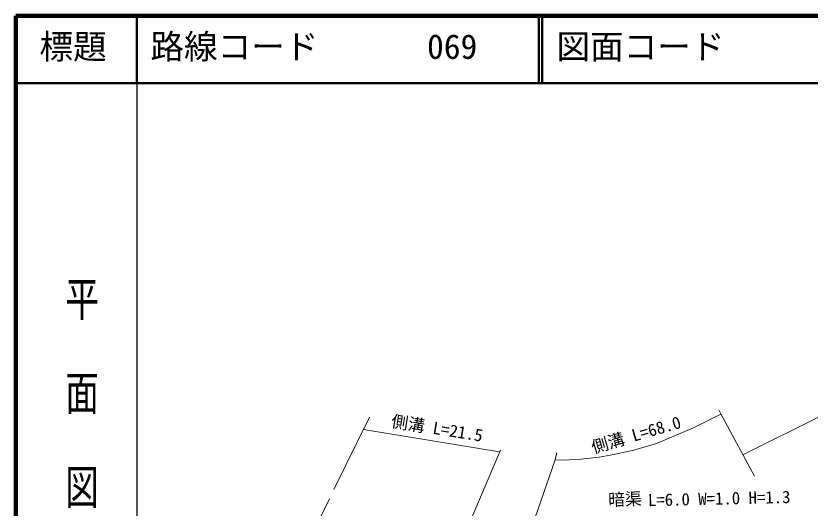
# Model space of a CAD drawing. Units: millimetres, scale not verified. Extents: x 40207 to 680207, y 18995 to 378995.
# Drawn here: x 40207 to 158312, y 305754 to 378995 of the extents above; entities that cross this region are included whole.
import ezdxf
from ezdxf.enums import TextEntityAlignment as Align

# ---------------------------------------------------------------- set-up
doc = ezdxf.new("R2010")
doc.units = ezdxf.units.MM
doc.header["$LTSCALE"] = 1000
doc.linetypes.add('CHAIN', pattern=[18.5, 12, -1.5, 3.5, -1.5])
for name, color, linetype, lineweight in [('M-BMK', 2, 'CHAIN', 13), ('M-STR-HTXT', 7, 'Continuous', 13), ('M-TTL', 2, 'Continuous', 140), ('M-TTL-BAND', 7, 'Continuous', 25), ('M-TTL-LINE', 7, 'Continuous', 50), ('M-TTL-TXT', 7, 'Continuous', 13)]:
    doc.layers.add(name, color=color, linetype=linetype, lineweight=lineweight)
doc.styles.add('@ＭＳ ゴシック', font='')
doc.styles.add('ＭＳ ゴシック', font='')
doc.styles.get('@ＭＳ ゴシック').set_extended_font_data('@MS Gothic')
doc.styles.get('ＭＳ ゴシック').set_extended_font_data('MS Gothic')

msp = doc.modelspace()

# ---------------------------------------------------------------- linework, layer by layer
at = {"layer": 'M-BMK'}
msp.add_line((92772, 319283), (60263, 252763), dxfattribs=at)
at = {"layer": 'M-STR-HTXT'}
for p, q in [((144746, 320393), (145012, 319806)), ((145059, 319715), (140990, 317691)), ((145012, 319806), (150028, 310508)), ((159839, 319430), (148310, 313692)), ((91878, 317453), (112133, 314127)), ((135448, 315377), (140990, 317691)), ((132081, 314376), (135448, 315377)), ((112264, 314397), (112102, 314054)), ((129130, 313724), (132081, 314376)), ((104139, 295210), (112102, 314054)), ((120656, 313975), (120423, 312954)), ((121526, 312891), (124232, 313031)), ((124232, 313031), (126937, 313340)), ((126937, 313340), (129130, 313724)), ((120423, 312954), (113421, 292876)), ((120423, 312954), (121526, 312891))]:
    msp.add_line(p, q, dxfattribs=at)
at = {"layer": 'M-TTL'}
for p, q in [((40207, 378995), (40207, 18995)), ((680207, 378995), (40207, 378995))]:
    msp.add_line(p, q, dxfattribs=at)
at = {"layer": 'M-TTL-BAND'}
msp.add_line((58207, 368995), (58207, 18995), dxfattribs=at)
at = {"layer": 'M-TTL-LINE'}
for p, q in [((58207, 378995), (58207, 368995)), ((117957, 378995), (117957, 368995)), ((118457, 378995), (118457, 368995)), ((40207, 368995), (680207, 368995))]:
    msp.add_line(p, q, dxfattribs=at)

# ---------------------------------------------------------------- texts
at = {"layer": 'M-STR-HTXT', "style": 'ＭＳ ゴシック'}
for s, rotation, p in [('側溝 L=21.5', 350.7, (95836, 317305)), ('側溝 L=68.0', 16.3, (126256, 313350)), ('暗渠', 2.1, (128329, 305520)), ('L=6.0 W=1.0 H=1.3', 1.3, (134229, 305486))]:
    msp.add_text(s, height=1833, rotation=rotation, dxfattribs=at).set_placement(p, align=Align.BOTTOM_LEFT)
at = {"layer": 'M-TTL-BAND', "style": '@ＭＳ ゴシック', "width": 1.4}
msp.add_text('平  面  図', height=3666, rotation=270, dxfattribs=at).set_placement((49984, 305470), align=Align.MIDDLE_RIGHT)
at = {"layer": 'M-TTL-TXT', "style": 'ＭＳ ゴシック'}
for s, p in [('標題', (43707, 371495)), ('路線コード', (60207, 371495)), ('069', (101349, 371495)), ('図面コード', (120586, 371495))]:
    msp.add_text(s, height=3666, dxfattribs=at).set_placement(p, align=Align.BOTTOM_LEFT)

doc.saveas('drawing.dxf')
